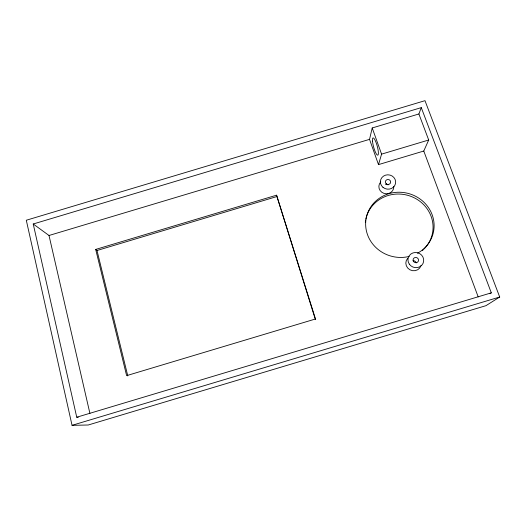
<?xml version="1.0" encoding="UTF-8"?>
<svg xmlns="http://www.w3.org/2000/svg" width="526" height="526" viewBox="0 0 526 526"><rect width="100%" height="100%" fill="white"/><g stroke="black" fill="none" stroke-linecap="round" stroke-linejoin="round"><path stroke-width="0.79" d="M315.501 318.98L315.422 319.644L276.564 195.185L95.699 249.429L126.634 375.643L315.501 318.98L276.564 195.185M418.893 113.964L428.697 140.008L423.772 151.034L378.503 164.612L369.535 139.357L372.217 127.963L418.893 113.964L421.28 107.62L33.23 223.997L76.743 417.23L78.308 417.25M378.503 164.612L381.574 154.138L372.217 127.963M490.022 293.725L491.317 292.844L421.28 107.62M499.7 297.019L485.965 305.672L88.243 425.001L72.042 425.33L26.3 220.236L424.988 100.67L499.7 297.019L72.042 425.33M33.23 223.997L49.01 235.484L369.535 139.357M381.574 154.138L428.697 140.008M95.699 249.429L97.001 250.501L276.729 196.593M76.743 417.23L491.317 292.844M423.772 151.034L478.213 296.947M97.001 250.501L127.792 375.932M49.01 235.484L89.92 413.449M409.215 256.438A34.341 32.5 14 0 1 366.07 218.842A34.341 32.5 14 0 1 419.051 198.309A34.341 32.5 14 0 1 417.506 253.23M365.846 219.026A34.065 32.257 14.1 0 1 413.6 197.493A34.065 32.257 14.1 0 1 425.567 247.338M425.186 247.772A34.065 32.257 14.1 0 1 424.002 249.022M423.174 249.824A34.065 32.257 14.1 0 1 422.312 250.6M365.314 222.34A34.065 32.257 14.1 0 1 365.629 220.124M385.512 184.376A2.597 2.439 8.4 0 1 388.057 184.902M393.829 186.408A7.502 7.055 8.4 0 1 383.908 193.358A7.502 7.055 8.4 0 1 380.745 181.937M413.009 260.797A2.689 2.558 21 0 1 416.158 262.915M420.971 265.623A7.772 7.39 21 0 1 409.866 269.772A7.772 7.39 21 0 1 407.716 258.286M382.967 187.309A7.66 7.186 8.2 0 0 395.519 183.541A7.66 7.186 8.2 0 0 385.584 175.138A7.66 7.186 8.2 0 0 382.967 187.309M386.268 183.817A2.65 2.485 8.1 0 0 390.614 182.515A2.65 2.485 8.1 0 0 387.169 179.609A2.65 2.485 8.1 0 0 386.268 183.817M409.307 264.137A7.936 7.535 20.7 0 0 422.93 263.618A7.936 7.535 20.7 0 0 415.251 252.506A7.936 7.535 20.7 0 0 409.307 264.137M413.383 261.166A2.748 2.61 20.7 0 0 418.104 261.593A2.748 2.61 20.7 0 0 415.987 257.457A2.748 2.61 20.7 0 0 413.383 261.166M372.507 141.152A8.968 1.867 74.7 0 0 377.379 155.111A8.968 1.867 74.7 0 0 376.392 143.374A8.968 1.867 74.7 0 0 372.507 141.152"/></g></svg>
